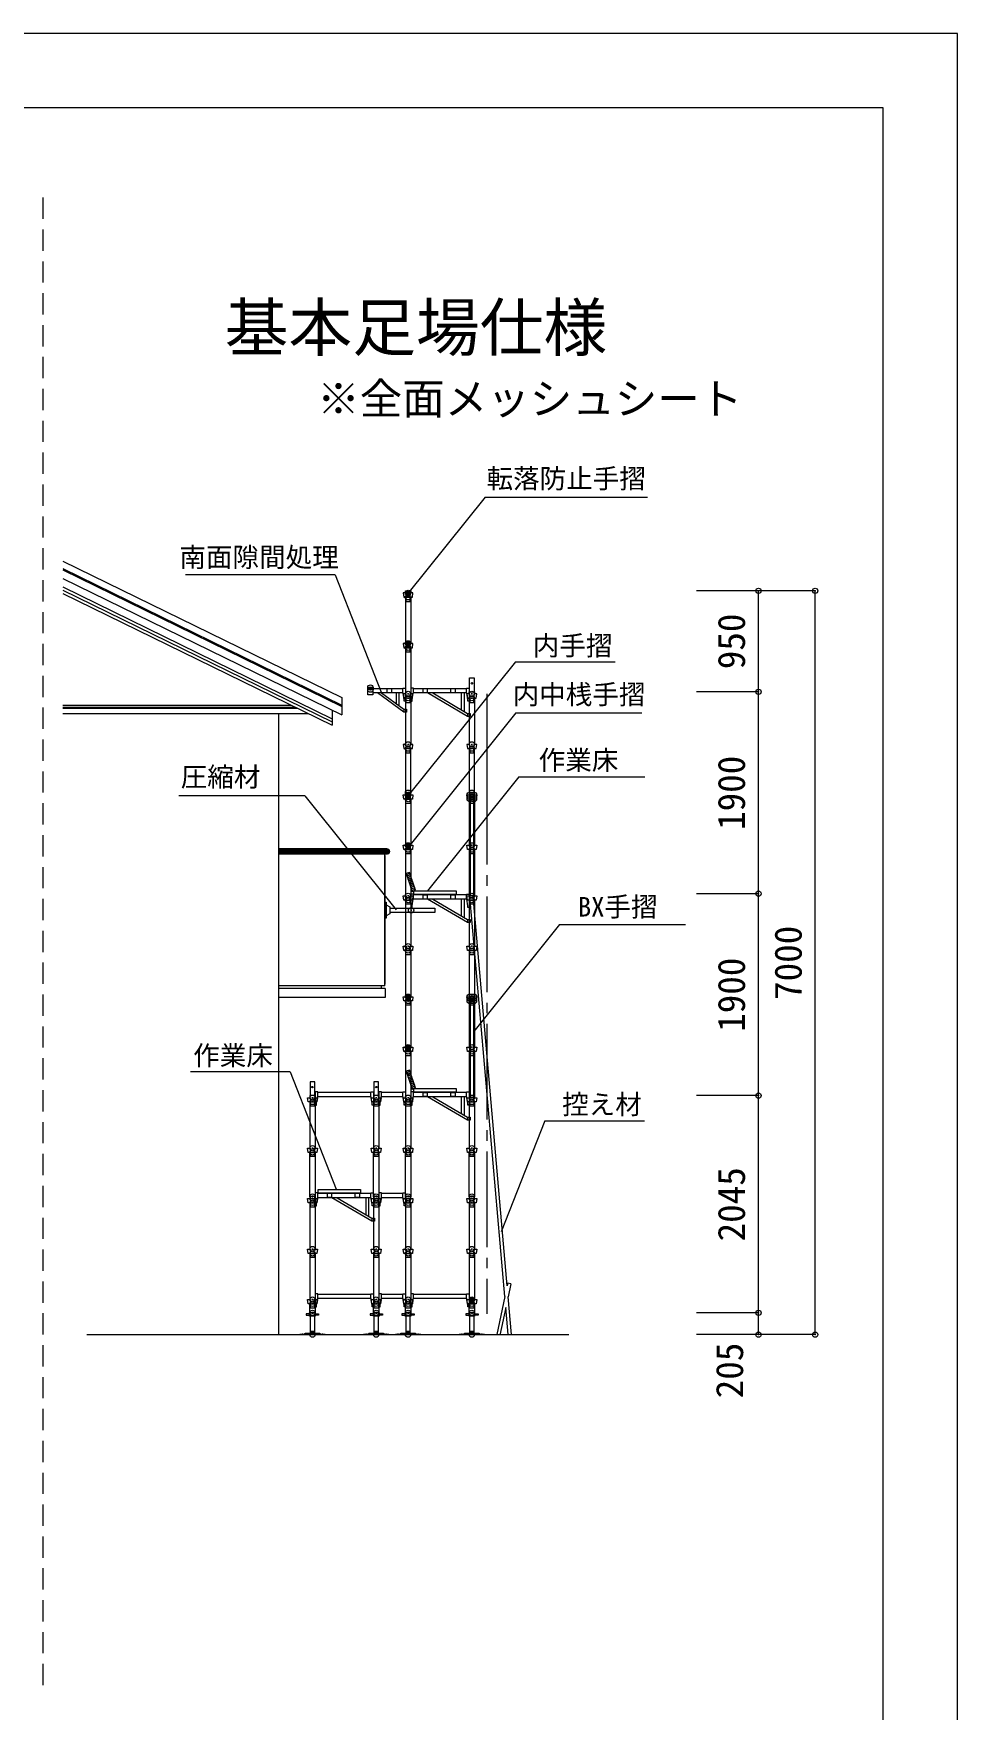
# Model space of a CAD drawing. Units: millimetres at full size, sheet at 1:100. Extents: x -21000 to 21000, y -14850 to 14850.
# Drawn here: x 12305 to 21000, y -932 to 14850 of the extents above; entities that cross this region are included whole.
import ezdxf
from ezdxf.enums import TextEntityAlignment as Align

# ---------------------------------------------------------------- set-up
doc = ezdxf.new("R2010")
doc.units = ezdxf.units.MM
doc.header["$LTSCALE"] = 100
doc.header["$PDMODE"] = 32
doc.header["$PDSIZE"] = 50
doc.linetypes.add('CHAIN2', pattern=[12, 9, -1, 1, -1])
doc.linetypes.add('DASHED2', pattern=[3, 2, -1])
for name, color, linetype, lineweight in [('0-0', 8, 'Continuous', 18), ('8-A', 8, 'Continuous', 18), ('F-0', 7, 'Continuous', 18)]:
    doc.layers.add(name, color=color, linetype=linetype, lineweight=lineweight)
doc.styles.add('ＭＳ ゴシック', font='')
doc.styles.get('ＭＳ ゴシック').set_extended_font_data('MS Gothic')

# ---------------------------------------------------------------- blocks, each defined once
blk = doc.blocks.new('SQS')
at = {"layer": '0-0', "color": 7}
for p, q in [((-27893, 1826), (-26893, 1826)), ((-27393, 2326), (-27393, 1326)), ((32107, 1826), (33107, 1826)), ((32607, 2326), (32607, 1326))]:
    blk.add_line(p, q, dxfattribs=at)
at = {"layer": '0-0'}
for p, q in [((27577, 6961), (-22363, 6961)), ((-22363, 2691), (27577, 2691)), ((-20145, 2691), (-20145, -14647)), ((-17795, -13270), (-17795, 2691)), ((-23357, -16529), (-23357, -19424))]:
    blk.add_line(p, q, dxfattribs=at)
blk.add_lwpolyline([(9443, 2691), (-23357, -16529), (-25725, -16529), (-25725, -19424), (-23357, -19424), (14405, 2691)], dxfattribs=at)
for points in [[(-22363, 7326), (-24163, 7326), (-24371, 7299), (-24563, 7219), (-24729, 7092), (-24856, 6926), (-24936, 6733), (-24963, 6526), (-24963, -4274), (-24936, -4481), (-24856, -4674), (-24729, -4839), (-24563, -4966), (-24371, -5046), (-24163, -5074), (-23713, -5074), (-23713, -3674), (-22663, 2576), (-22363, 2691)], [(-11645, 2809), (-7645, 2809), (-7645, 6844), (-11645, 6844)], [(14555, 2809), (18555, 2809), (18555, 6844), (14555, 6844)], [(27577, 7326), (29377, 7326), (29584, 7299), (29777, 7219), (29942, 7092), (30069, 6926), (30149, 6733), (30177, 6526), (30177, -4274), (30149, -4481), (30069, -4674), (29942, -4839), (29777, -4966), (29584, -5046), (29377, -5074), (28927, -5074), (28927, -3674), (27877, 2576), (27577, 2691)]]:
    blk.add_lwpolyline(points, close=True, dxfattribs=at)
at = {"layer": '0-0', "color": 1}
for p in [(-27393, 1826), (32607, 1826)]:
    blk.add_point(p, dxfattribs=at)
blk = doc.blocks.new('15')
at = {"layer": '0-0', "color": 7}
for p, q in [((-500, 34990), (500, 34990)), ((0, 35490), (0, 34490)), ((-500, 30990), (500, 30990)), ((0, 31490), (0, 30490)), ((-500, -12510), (500, -12510)), ((0, -12010), (0, -13010)), ((-500, -16510), (500, -16510)), ((0, -16010), (0, -17010)), ((-500, -60010), (500, -60010)), ((0, -57010), (0, -58010)), ((0, -59510), (0, -60510))]:
    blk.add_line(p, q, dxfattribs=at)
at = {"layer": '0-0'}
for p, q in [((-2430, 30990), (-2430, -12510)), ((2430, 30990), (2430, -12510))]:
    blk.add_line(p, q, dxfattribs=at)
for points in [[(-1760, 30990), (-1760, 34990), (-4610, 34990), (-4161, 30990)], [(1760, 30990), (4161, 30990), (4610, 34990), (1760, 34990)], [(-2000, 26990), (2000, 26990), (2000, 30990), (-2000, 30990)], [(-1760, -16510), (-1760, -12510), (-4610, -12510), (-4161, -16510)], [(1760, -16510), (4161, -16510), (4610, -12510), (1760, -12510)], [(-2000, -20510), (2000, -20510), (2000, -16510), (-2000, -16510)]]:
    blk.add_lwpolyline(points, close=True, dxfattribs=at)
for points in [[(-2430, 34990), (-2430, 36990), (2430, 36990), (2430, 34990)], [(-2430, -16510), (-2430, -58010), (2430, -58010), (2430, -16510)]]:
    blk.add_lwpolyline(points, dxfattribs=at)
at = {"layer": '0-0', "color": 1}
for p in [(0, 34990), (0, 30990), (0, -12510), (0, -16510), (0, -58010), (0, -60010)]:
    blk.add_point(p, dxfattribs=at)
blk = doc.blocks.new('23')
at = {"layer": '0-0', "color": 7}
for p, q in [((-13250, 985), (-12250, 985)), ((-12750, 1485), (-12750, 485)), ((22250, 4985), (23250, 4985)), ((22750, 6985), (22750, 6485)), ((22750, 5485), (22750, 4485))]:
    blk.add_line(p, q, dxfattribs=at)
at = {"layer": '0-0'}
for p, q in [((20320, 6120), (-7720, 6120)), ((-7720, 1850), (20320, 1850)), ((-4044, 1850), (-4044, -9944)), ((-1694, -8237), (-1694, 1850)), ((20320, 6120), (25180, 6120)), ((-8761, -13371), (-8761, -16265))]:
    blk.add_line(p, q, dxfattribs=at)
blk.add_lwpolyline([(12188, 1850), (-8761, -13371), (-11129, -13371), (-11129, -16265), (-8761, -16265), (16172, 1850)], dxfattribs=at)
for points in [[(-7720, 6485), (-9520, 6485), (-9727, 6457), (-9920, 6377), (-10085, 6250), (-10213, 6085), (-10293, 5892), (-10320, 5685), (-10320, -5115), (-10293, -5323), (-10213, -5515), (-10085, -5681), (-9920, -5808), (-9727, -5888), (-9520, -5915), (-9070, -5915), (-9070, -4515), (-8020, 1735), (-7720, 1850)], [(3000, 1967), (7000, 1967), (7000, 6002), (3000, 6002)], [(20320, 120), (25180, 120), (25180, 6985), (20320, 6985)]]:
    blk.add_lwpolyline(points, close=True, dxfattribs=at)
at = {"layer": '0-0', "color": 1}
for p in [(-12750, 985), (22750, 6985), (22750, 4985)]:
    blk.add_point(p, dxfattribs=at)
blk = doc.blocks.new('3')
at = {"layer": '0-0', "color": 5}
for p, q in [((-2000, 24778), (2000, 24778)), ((2000, 21378), (-2000, 21378)), ((-1700, 21078), (-1700, 25078)), ((-1700, 21078), (-1700, -69922)), ((1700, 25078), (1700, 21078)), ((1700, 21078), (1700, -69922)), ((-1700, -69922), (-600, -69922)), ((600, -69922), (1700, -69922))]:
    blk.add_line(p, q, dxfattribs=at)
at = {"layer": '0-0', "color": 7}
for p, q in [((-500, 25078), (500, 25078)), ((-500, 21078), (500, 21078)), ((0, 25578), (0, 24578)), ((0, 21578), (0, 20578)), ((-500, -22422), (500, -22422)), ((-500, -26422), (500, -26422)), ((0, -21922), (0, -22922)), ((0, -25922), (0, -26922)), ((-500, -69922), (500, -69922)), ((0, -68922), (0, -69922)), ((0, -69422), (0, -70422))]:
    blk.add_line(p, q, dxfattribs=at)
at = {"layer": '0-0'}
blk.add_lwpolyline([(-2000, 21078), (2000, 21078), (2000, 25078), (-2000, 25078)], close=True, dxfattribs=at)
at = {"layer": '0-0', "color": 5}
blk.add_lwpolyline([(-2000, 25078), (2000, 25078), (2000, 21078), (-2000, 21078)], close=True, dxfattribs=at)
blk.add_lwpolyline([(-2000, 25078), (2000, 25078), (2000, 21078), (-2000, 21078)], close=True, dxfattribs=at)
for p in [(-2000, 25078), (-2000, 21078), (2000, 25078), (2000, 21078)]:
    blk.add_point(p, dxfattribs=at)
at = {"layer": '0-0', "color": 1}
for p in [(0, 25078), (0, 21078), (0, -22422), (0, -26422), (0, -69922)]:
    blk.add_point(p, dxfattribs=at)
blk = doc.blocks.new('13')
at = {"layer": '0-0'}
for p, q in [((-2430, 48174), (-2430, 4674)), ((2430, 48174), (2430, 4674)), ((-2430, 674), (-2430, -42826)), ((2430, 674), (2430, -42826))]:
    blk.add_line(p, q, dxfattribs=at)
at = {"layer": '0-0', "color": 7}
for p, q in [((-500, 52174), (500, 52174)), ((-500, 48174), (500, 48174)), ((0, 52674), (0, 51674)), ((0, 48674), (0, 47674)), ((-500, 4674), (500, 4674)), ((-500, 674), (500, 674)), ((0, 5174), (0, 4174)), ((0, 1174), (0, 174)), ((-500, -42826), (500, -42826)), ((-500, -46826), (500, -46826)), ((0, -42326), (0, -43326)), ((0, -46326), (0, -47326)), ((0, -54326), (0, -55326))]:
    blk.add_line(p, q, dxfattribs=at)
at = {"layer": '0-0'}
for points in [[(-1760, 48174), (-1760, 52174), (-4610, 52174), (-4161, 48174)], [(-2000, 44174), (2000, 44174), (2000, 48174), (-2000, 48174)], [(1760, 48174), (4161, 48174), (4610, 52174), (1760, 52174)], [(-1760, 674), (-1760, 4674), (-4610, 4674), (-4161, 674)], [(-2000, -3326), (2000, -3326), (2000, 674), (-2000, 674)], [(1760, 674), (4161, 674), (4610, 4674), (1760, 4674)], [(-1760, -46826), (-1760, -42826), (-4610, -42826), (-4161, -46826)], [(-2000, -50826), (2000, -50826), (2000, -46826), (-2000, -46826)], [(1760, -46826), (4161, -46826), (4610, -42826), (1760, -42826)]]:
    blk.add_lwpolyline(points, close=True, dxfattribs=at)
for points in [[(-2430, 52174), (-2430, 54174), (2430, 54174), (2430, 52174)], [(-2430, -46826), (-2430, -55326), (2430, -55326), (2430, -46826)]]:
    blk.add_lwpolyline(points, dxfattribs=at)
at = {"layer": '0-0', "color": 1}
for p in [(0, 52174), (0, 48174), (0, 4674), (0, 674), (0, -42826), (0, -46826), (0, -55326)]:
    blk.add_point(p, dxfattribs=at)
blk = doc.blocks.new('2')
at = {"layer": '0-0', "color": 7}
for p, q in [((-500, 175713), (500, 175713)), ((0, 176213), (0, 175213)), ((-500, 171713), (500, 171713)), ((0, 172213), (0, 171213)), ((-500, 128213), (500, 128213)), ((0, 128713), (0, 127713)), ((-500, 124213), (500, 124213)), ((0, 124713), (0, 123713)), ((-500, 80713), (500, 80713)), ((0, 81213), (0, 80213)), ((-500, 76713), (500, 76713)), ((0, 77213), (0, 76213)), ((-500, 33213), (500, 33213)), ((0, 33713), (0, 32713)), ((-500, 29213), (500, 29213)), ((0, 29713), (0, 28713)), ((-500, -14287), (500, -14287)), ((0, -13787), (0, -14787)), ((-500, -18287), (500, -18287)), ((0, -17787), (0, -18787)), ((-500, -61787), (500, -61787)), ((0, -61287), (0, -62287)), ((-500, -65787), (500, -65787)), ((0, -65287), (0, -66287)), ((-500, -109287), (500, -109287)), ((0, -108787), (0, -109787)), ((-500, -113287), (500, -113287)), ((0, -112787), (0, -113787)), ((-500, -156787), (500, -156787)), ((0, -156287), (0, -157287)), ((-500, -160787), (500, -160787)), ((0, -160287), (0, -161287)), ((-500, -204287), (500, -204287)), ((0, -201287), (0, -202287)), ((0, -203787), (0, -204787))]:
    blk.add_line(p, q, dxfattribs=at)
at = {"layer": '0-0'}
for p, q in [((-2430, 171713), (-2430, 128213)), ((2430, 171713), (2430, 128213)), ((-2430, 124213), (-2430, 80713)), ((2430, 124213), (2430, 80713)), ((-2430, 76713), (-2430, 33213)), ((2430, 76713), (2430, 33213)), ((-2430, 29213), (-2430, -14287)), ((2430, 29213), (2430, -14287)), ((-2430, -18287), (-2430, -61787)), ((2430, -18287), (2430, -61787)), ((-2430, -65787), (-2430, -109287)), ((2430, -65787), (2430, -109287)), ((-2430, -113287), (-2430, -156787)), ((2430, -113287), (2430, -156787))]:
    blk.add_line(p, q, dxfattribs=at)
for points in [[(-1760, 171713), (-1760, 175713), (-4610, 175713), (-4161, 171713)], [(1760, 171713), (4161, 171713), (4610, 175713), (1760, 175713)], [(-2000, 167713), (2000, 167713), (2000, 171713), (-2000, 171713)], [(-1760, 124213), (-1760, 128213), (-4610, 128213), (-4161, 124213)], [(1760, 124213), (4161, 124213), (4610, 128213), (1760, 128213)], [(-2000, 120213), (2000, 120213), (2000, 124213), (-2000, 124213)], [(-1760, 76713), (-1760, 80713), (-4610, 80713), (-4161, 76713)], [(1760, 76713), (4161, 76713), (4610, 80713), (1760, 80713)], [(-2000, 72713), (2000, 72713), (2000, 76713), (-2000, 76713)], [(-1760, 29213), (-1760, 33213), (-4610, 33213), (-4161, 29213)], [(1760, 29213), (4161, 29213), (4610, 33213), (1760, 33213)], [(-2000, 25213), (2000, 25213), (2000, 29213), (-2000, 29213)], [(-1760, -18287), (-1760, -14287), (-4610, -14287), (-4161, -18287)], [(1760, -18287), (4161, -18287), (4610, -14287), (1760, -14287)], [(-2000, -22287), (2000, -22287), (2000, -18287), (-2000, -18287)], [(-1760, -65787), (-1760, -61787), (-4610, -61787), (-4161, -65787)], [(1760, -65787), (4161, -65787), (4610, -61787), (1760, -61787)], [(-2000, -69787), (2000, -69787), (2000, -65787), (-2000, -65787)], [(-1760, -113287), (-1760, -109287), (-4610, -109287), (-4161, -113287)], [(1760, -113287), (4161, -113287), (4610, -109287), (1760, -109287)], [(-2000, -117287), (2000, -117287), (2000, -113287), (-2000, -113287)], [(-1760, -160787), (-1760, -156787), (-4610, -156787), (-4161, -160787)], [(1760, -160787), (4161, -160787), (4610, -156787), (1760, -156787)], [(-2000, -164787), (2000, -164787), (2000, -160787), (-2000, -160787)]]:
    blk.add_lwpolyline(points, close=True, dxfattribs=at)
for points in [[(-2430, 175713), (-2430, 177713), (2430, 177713), (2430, 175713)], [(-2430, -160787), (-2430, -202287), (2430, -202287), (2430, -160787)]]:
    blk.add_lwpolyline(points, dxfattribs=at)
at = {"layer": '0-0', "color": 1}
for p in [(0, 175713), (0, 171713), (0, 128213), (0, 124213), (0, 80713), (0, 76713), (0, 33213), (0, 29213), (0, -14287), (0, -18287), (0, -61787), (0, -65787), (0, -109287), (0, -113287), (0, -156787), (0, -160787), (0, -202287), (0, -204287)]:
    blk.add_point(p, dxfattribs=at)
blk = doc.blocks.new('DDA')
at = {"layer": '8-A'}
for p, q in [((-4.5, 175.9), (316.4, 3843.7)), ((16.8, 75.3), (346.3, 3841.1)), ((-39.4, 195.7), (-10, 201.9)), ((-39.4, 195.7), (-13.4, 73.5)), ((-10, 201.9), (-4.5, 175.9)), ((-44.5, -281.3), (-13.4, 73.5)), ((16.8, 75.3), (93, -283.9)), ((-14.6, -283.9), (7.9, -27)), ((7.9, -27), (63.6, -290.1))]:
    blk.add_line(p, q, dxfattribs=at)
blk = doc.blocks.new('11')
at = {"layer": '0-0', "color": 7}
for p, q in [((-500, 81365), (500, 81365)), ((0, 81865), (0, 80865)), ((-500, 77365), (500, 77365)), ((0, 77865), (0, 76865)), ((-500, 33865), (500, 33865)), ((0, 34365), (0, 33365)), ((-500, 29865), (500, 29865)), ((0, 30365), (0, 29365)), ((-500, -13635), (500, -13635)), ((0, -13135), (0, -14135)), ((-500, -17635), (500, -17635)), ((0, -17135), (0, -18135)), ((-500, -61135), (500, -61135)), ((0, -60635), (0, -61635)), ((-500, -65135), (500, -65135)), ((0, -64635), (0, -65635)), ((-500, -108635), (500, -108635)), ((0, -105635), (0, -106635)), ((0, -108135), (0, -109135))]:
    blk.add_line(p, q, dxfattribs=at)
at = {"layer": '0-0'}
for p, q in [((-2430, 77365), (-2430, 33865)), ((2430, 77365), (2430, 33865)), ((-2430, 29865), (-2430, -13635)), ((2430, 29865), (2430, -13635)), ((-2430, -17635), (-2430, -61135)), ((2430, -17635), (2430, -61135))]:
    blk.add_line(p, q, dxfattribs=at)
for points in [[(-1760, 77365), (-1760, 81365), (-4610, 81365), (-4161, 77365)], [(1760, 77365), (4161, 77365), (4610, 81365), (1760, 81365)], [(-2000, 73365), (2000, 73365), (2000, 77365), (-2000, 77365)], [(-1760, 29865), (-1760, 33865), (-4610, 33865), (-4161, 29865)], [(1760, 29865), (4161, 29865), (4610, 33865), (1760, 33865)], [(-2000, 25865), (2000, 25865), (2000, 29865), (-2000, 29865)], [(-1760, -17635), (-1760, -13635), (-4610, -13635), (-4161, -17635)], [(1760, -17635), (4161, -17635), (4610, -13635), (1760, -13635)], [(-2000, -21635), (2000, -21635), (2000, -17635), (-2000, -17635)], [(-1760, -65135), (-1760, -61135), (-4610, -61135), (-4161, -65135)], [(1760, -65135), (4161, -65135), (4610, -61135), (1760, -61135)], [(-2000, -69135), (2000, -69135), (2000, -65135), (-2000, -65135)]]:
    blk.add_lwpolyline(points, close=True, dxfattribs=at)
for points in [[(-2430, 81365), (-2430, 83365), (2430, 83365), (2430, 81365)], [(-2430, -65135), (-2430, -106635), (2430, -106635), (2430, -65135)]]:
    blk.add_lwpolyline(points, dxfattribs=at)
at = {"layer": '0-0', "color": 1}
for p in [(0, 81365), (0, 77365), (0, 33865), (0, 29865), (0, -13635), (0, -17635), (0, -61135), (0, -65135), (0, -106635), (0, -108635)]:
    blk.add_point(p, dxfattribs=at)

msp = doc.modelspace()

# ---------------------------------------------------------------- linework, layer by layer
at = {"layer": 'F-0', "color": 5}
for p, q in [((21000, 14850), (-21000, 14850)), ((21000, -14850), (21000, 14850)), ((12580.3, 9885.2), (15207, 8600.3)), ((12580.3, 9814), (15207, 8529)), ((12580.3, 9803), (15207, 8518.1)), ((12580.3, 9721.9), (15207, 8436.9)), ((12580.3, 9642.9), (15117, 8402)), ((12580.3, 9612.2), (15117, 8371.3)), ((12580.3, 9581.5), (15117, 8340.6)), ((15207, 8600.3), (15207, 8436.9)), ((15117, 8477.4), (15117, 8340.6))]:
    msp.add_line(p, q, dxfattribs=at)
at = {"layer": 'F-0', "linetype": 'DASHED2'}
msp.add_line((12392.7, 13305.9), (12392.7, -735.9), dxfattribs=at)
at = {"layer": 'F-0'}
for p, q in [((16555.4, 10486), (15828.4, 9579)), ((16555.4, 10486), (18084.5, 10486)), ((15143.4, 9754.2), (13735.8, 9754.2)), ((15143.4, 9754.2), (15575.8, 8651.1)), ((15835, 9585), (15825, 9585)), ((15830, 9590), (15830, 9580)), ((15830, 9550), (15830, 9545)), ((19661.1, 9605), (18544.3, 9605)), ((19127.4, 8655), (19127.4, 9605)), ((19661.1, 2605), (19661.1, 9605)), ((15830, 9075), (15830, 9070)), ((16839.8, 8935.9), (15831.3, 7677.5)), ((16839.8, 8935.9), (17778.4, 8935.9)), ((15835, 8635), (15825, 8635)), ((15830, 8640), (15830, 8630)), ((16435, 8635), (16425, 8635)), ((16430, 8640), (16430, 8630)), ((19127.4, 8655), (18544.3, 8655)), ((19127.4, 6755), (19127.4, 8655)), ((14610, 8450), (14610, 2605)), ((16844.5, 8456.1), (15836, 7197.8)), ((16844.5, 8456.1), (18029.2, 8456.1)), ((16873.2, 7853.9), (16013.6, 6781.4)), ((16873.2, 7853.9), (18057.9, 7853.9)), ((14858.7, 7675.1), (13674, 7675.1)), ((14858.7, 7675.1), (15718.4, 6602.5)), ((15830, 7650), (15830, 7645)), ((15610, 5888), (15610, 7127)), ((15611, 7114), (15610, 7114)), ((15611, 7114), (15611, 5902)), ((15830, 7175), (15830, 7170)), ((15843.6, 6954.8), (15811, 6944)), ((15850.9, 6932.9), (15826.6, 6949.2)), ((15899.6, 6786.8), (15843.6, 6954.8)), ((15811, 6944), (15866.9, 6775.9)), ((15859.1, 6908.3), (15812.4, 6939.6)), ((15867.3, 6883.6), (15820.6, 6915)), ((15875.5, 6859), (15828.8, 6890.4)), ((15883.7, 6834.4), (15837, 6865.7)), ((15891.9, 6809.7), (15845.2, 6841.1)), ((15898.2, 6786.4), (15853.4, 6816.5)), ((15879.2, 6780), (15861.6, 6791.8)), ((15866.9, 6775.9), (15899.6, 6786.8)), ((15835, 6695), (15825, 6695)), ((15830, 6700), (15830, 6690)), ((16435, 6695), (16425, 6695)), ((16430, 6700), (16430, 6690)), ((19127.4, 6755), (18544.3, 6755)), ((19127.4, 4855), (19127.4, 6755)), ((15853.4, 6599.2), (15863.4, 6599.2)), ((15858.4, 6604.2), (15858.4, 6594.2)), ((17254.6, 6463.8), (16447.7, 5457)), ((17254.6, 6463.8), (18439.3, 6463.8)), ((15610, 5888), (14610, 5888)), ((15611, 5902), (15610, 5902)), ((15830, 5750), (15830, 5745)), ((15830, 5275), (15830, 5270)), ((14721.2, 5078.2), (13782.6, 5078.2)), ((14721.2, 5078.2), (15153.6, 3975)), ((15843.6, 5094.8), (15811, 5084)), ((15811, 5084), (15866.9, 4915.9)), ((15859.1, 5048.3), (15812.4, 5079.6)), ((15867.3, 5023.6), (15820.6, 5055)), ((15850.9, 5072.9), (15826.6, 5089.2)), ((15899.6, 4926.8), (15843.6, 5094.8)), ((15875.5, 4999), (15828.8, 5030.4)), ((15883.7, 4974.4), (15837, 5005.7)), ((15891.9, 4949.7), (15845.2, 4981.1)), ((15898.2, 4926.4), (15853.4, 4956.5)), ((15879.2, 4920), (15861.6, 4931.8)), ((15866.9, 4915.9), (15899.6, 4926.8)), ((14935, 4835), (14925, 4835)), ((14930, 4840), (14930, 4830)), ((15535, 4835), (15525, 4835)), ((15530, 4840), (15530, 4830)), ((15835, 4835), (15825, 4835)), ((15830, 4840), (15830, 4830)), ((16435, 4835), (16425, 4835)), ((16430, 4840), (16430, 4830)), ((19127.4, 4855), (18544.3, 4855)), ((19127.4, 2810), (19127.4, 4855)), ((17116.1, 4618.7), (16706.2, 3572.8)), ((17116.1, 4618.7), (18054.7, 4618.7)), ((14935, 3885), (14925, 3885)), ((14930, 3890), (14930, 3880)), ((15535, 3885), (15525, 3885)), ((15530, 3890), (15530, 3880)), ((15835, 3885), (15825, 3885)), ((15830, 3890), (15830, 3880)), ((14935, 2935), (14925, 2935)), ((14930, 2940), (14930, 2930)), ((15535, 2935), (15525, 2935)), ((15530, 2940), (15530, 2930)), ((15835, 2935), (15825, 2935)), ((15830, 2940), (15830, 2930)), ((16435, 2935), (16425, 2935)), ((16430, 2940), (16430, 2930)), ((16430, 2900), (16430, 2895)), ((14930, 2810), (14930, 2800)), ((15530, 2810), (15530, 2800)), ((15830, 2810), (15830, 2800)), ((16430, 2810), (16430, 2800)), ((19127.4, 2810), (18544.3, 2810)), ((19127.4, 2605), (19127.4, 2810)), ((12805.4, 2605), (17341.2, 2605)), ((19127.4, 2605), (18544.3, 2605)), ((19661.1, 2605), (19127.4, 2605))]:
    msp.add_line(p, q, dxfattribs=at)
at = {"layer": 'F-0', "color": 4}
for p, q in [((15808.6, 9578.6), (15851.3, 9578.6)), ((15808.8, 9581.6), (15851.1, 9581.6)), ((15808.9, 9575.6), (15851.1, 9575.6)), ((15809.5, 9584.6), (15850.5, 9584.6)), ((15809.5, 9572.6), (15850.5, 9572.6)), ((15809.9, 9585.9), (15809.9, 9571.5)), ((15810.6, 9587.6), (15849.4, 9587.6)), ((15810.7, 9569.6), (15849.3, 9569.6)), ((15812, 9566.6), (15848, 9566.6)), ((15812, 9563.6), (15848, 9563.6)), ((15812, 9560.6), (15848, 9560.6)), ((15812, 9557.6), (15848, 9557.6)), ((15812, 9554.6), (15848, 9554.6)), ((15812, 9551.6), (15848, 9551.6)), ((15812, 9548.6), (15848, 9548.6)), ((15812, 9545.6), (15848, 9545.6)), ((15812.3, 9590.6), (15847.7, 9590.6)), ((15812.9, 9545), (15812.9, 9591.5)), ((15814.7, 9593.6), (15845.3, 9593.6)), ((15815.9, 9594.7), (15815.9, 9545)), ((15818.3, 9596.6), (15841.6, 9596.6)), ((15818.9, 9545), (15818.9, 9596.9)), ((15821.9, 9598.4), (15821.9, 9545)), ((15824.9, 9545), (15824.9, 9599.4)), ((15825.6, 9599.6), (15834.4, 9599.6)), ((15827.9, 9599.9), (15827.9, 9545)), ((15830.9, 9545), (15830.9, 9600)), ((15833.9, 9599.7), (15833.9, 9545)), ((15836.9, 9545), (15836.9, 9598.9)), ((15839.9, 9597.6), (15839.9, 9545)), ((15842.9, 9545), (15842.9, 9595.7)), ((15845.9, 9592.9), (15845.9, 9545)), ((15848.9, 9588.6), (15848.9, 9568.7)), ((15808.6, 9103.6), (15851.3, 9103.6)), ((15808.8, 9106.6), (15851.1, 9106.6)), ((15808.9, 9100.6), (15851.1, 9100.6)), ((15809.5, 9109.6), (15850.5, 9109.6)), ((15809.5, 9097.6), (15850.5, 9097.6)), ((15809.9, 9110.9), (15809.9, 9096.5)), ((15810.6, 9112.6), (15849.4, 9112.6)), ((15810.7, 9094.6), (15849.3, 9094.6)), ((15812, 9091.6), (15848, 9091.6)), ((15812, 9088.6), (15848, 9088.6)), ((15812, 9085.6), (15848, 9085.6)), ((15812, 9082.6), (15848, 9082.6)), ((15812, 9079.6), (15848, 9079.6)), ((15812, 9076.6), (15848, 9076.6)), ((15812, 9073.6), (15848, 9073.6)), ((15812, 9070.6), (15848, 9070.6)), ((15812.3, 9115.6), (15847.7, 9115.6)), ((15812.9, 9070), (15812.9, 9116.5)), ((15814.7, 9118.6), (15845.3, 9118.6)), ((15815.9, 9119.7), (15815.9, 9070)), ((15818.3, 9121.6), (15841.6, 9121.6)), ((15818.9, 9070), (15818.9, 9121.9)), ((15821.9, 9123.4), (15821.9, 9070)), ((15824.9, 9070), (15824.9, 9124.4)), ((15825.6, 9124.6), (15834.4, 9124.6)), ((15827.9, 9124.9), (15827.9, 9070)), ((15830.9, 9070), (15830.9, 9125)), ((15833.9, 9124.7), (15833.9, 9070)), ((15836.9, 9070), (15836.9, 9123.9)), ((15839.9, 9122.6), (15839.9, 9070)), ((15842.9, 9070), (15842.9, 9120.7)), ((15845.9, 9117.9), (15845.9, 9070)), ((15848.9, 9113.6), (15848.9, 9093.7)), ((12580.3, 8530), (14729.7, 8530)), ((12580.3, 8511), (14768.6, 8511)), ((14793.1, 8499), (12580.3, 8499)), ((12580.3, 8450), (14893.3, 8450)), ((15851.3, 7678.6), (15808.6, 7678.6)), ((15851.1, 7681.6), (15808.8, 7681.6)), ((15851.1, 7675.6), (15808.9, 7675.6)), ((15850.5, 7684.6), (15809.5, 7684.6)), ((15850.5, 7672.6), (15809.5, 7672.6)), ((15849.4, 7687.6), (15810.6, 7687.6)), ((15849.3, 7669.6), (15810.7, 7669.6)), ((15811.1, 7688.6), (15811.1, 7668.7)), ((15848, 7666.6), (15812, 7666.6)), ((15848, 7663.6), (15812, 7663.6)), ((15848, 7660.6), (15812, 7660.6)), ((15848, 7657.6), (15812, 7657.6)), ((15848, 7654.6), (15812, 7654.6)), ((15848, 7651.6), (15812, 7651.6)), ((15848, 7648.6), (15812, 7648.6)), ((15848, 7645.6), (15812, 7645.6)), ((15847.7, 7690.6), (15812.3, 7690.6)), ((15814.1, 7692.9), (15814.1, 7645)), ((15845.3, 7693.6), (15814.7, 7693.6)), ((15817.1, 7645), (15817.1, 7695.7)), ((15841.6, 7696.6), (15818.3, 7696.6)), ((15820.1, 7697.6), (15820.1, 7645)), ((15823.1, 7645), (15823.1, 7698.9)), ((15834.4, 7699.6), (15825.6, 7699.6)), ((15826.1, 7699.7), (15826.1, 7645)), ((15829.1, 7645), (15829.1, 7700)), ((15832.1, 7699.9), (15832.1, 7645)), ((15835.1, 7645), (15835.1, 7699.4)), ((15838.1, 7698.4), (15838.1, 7645)), ((15841.1, 7645), (15841.1, 7696.9)), ((15844.1, 7694.7), (15844.1, 7645)), ((15847.1, 7645), (15847.1, 7691.5)), ((15850.1, 7685.9), (15850.1, 7671.5)), ((15630, 7177), (14610, 7177)), ((15639.7, 7175.1), (14610, 7175.1)), ((15647.7, 7169.7), (14610, 7169.7)), ((15653, 7161.8), (14610, 7161.8)), ((15655, 7152), (14610, 7152)), ((15653, 7142.3), (14610, 7142.3)), ((15647.7, 7134.3), (14610, 7134.3)), ((15639.7, 7129), (14610, 7129)), ((15630, 7127), (14610, 7127)), ((15630, 7177), (15639.7, 7175.1)), ((15639.7, 7129), (15630, 7127)), ((15639.7, 7175.1), (15647.7, 7169.7)), ((15639.7, 7175.1), (15647.7, 7169.7)), ((15647.7, 7134.3), (15639.7, 7129)), ((15653, 7161.8), (15647.7, 7169.7)), ((15647.7, 7169.7), (15653, 7161.8)), ((15653, 7142.3), (15647.7, 7134.3)), ((15653, 7161.8), (15655, 7152)), ((15655, 7152), (15653, 7142.3)), ((15851.3, 7203.6), (15808.6, 7203.6)), ((15851.1, 7206.6), (15808.8, 7206.6)), ((15851.1, 7200.6), (15808.9, 7200.6)), ((15850.5, 7209.6), (15809.5, 7209.6)), ((15850.5, 7197.6), (15809.5, 7197.6)), ((15849.4, 7212.6), (15810.6, 7212.6)), ((15849.3, 7194.6), (15810.7, 7194.6)), ((15811.1, 7213.6), (15811.1, 7193.7)), ((15848, 7191.6), (15812, 7191.6)), ((15848, 7188.6), (15812, 7188.6)), ((15848, 7185.6), (15812, 7185.6)), ((15848, 7182.6), (15812, 7182.6)), ((15848, 7179.6), (15812, 7179.6)), ((15848, 7176.6), (15812, 7176.6)), ((15848, 7173.6), (15812, 7173.6)), ((15848, 7170.6), (15812, 7170.6)), ((15847.7, 7215.6), (15812.3, 7215.6)), ((15814.1, 7217.9), (15814.1, 7170)), ((15845.3, 7218.6), (15814.7, 7218.6)), ((15817.1, 7170), (15817.1, 7220.7)), ((15841.6, 7221.6), (15818.3, 7221.6)), ((15820.1, 7222.6), (15820.1, 7170)), ((15823.1, 7170), (15823.1, 7223.9)), ((15834.4, 7224.6), (15825.6, 7224.6)), ((15826.1, 7224.7), (15826.1, 7170)), ((15829.1, 7170), (15829.1, 7225)), ((15832.1, 7224.9), (15832.1, 7170)), ((15835.1, 7170), (15835.1, 7224.4)), ((15838.1, 7223.4), (15838.1, 7170)), ((15841.1, 7170), (15841.1, 7221.9)), ((15844.1, 7219.7), (15844.1, 7170)), ((15847.1, 7170), (15847.1, 7216.5)), ((15850.1, 7210.9), (15850.1, 7196.5)), ((15615, 5862), (14610, 5862)), ((15576, 5888), (15576, 5862)), ((15615, 5862), (15615, 5777)), ((15615, 5777), (14610, 5777)), ((15851.3, 5778.6), (15808.6, 5778.6)), ((15851.1, 5781.6), (15808.8, 5781.6)), ((15851.1, 5775.6), (15808.9, 5775.6)), ((15850.5, 5784.6), (15809.5, 5784.6)), ((15850.5, 5772.6), (15809.5, 5772.6)), ((15849.4, 5787.6), (15810.6, 5787.6)), ((15849.3, 5769.6), (15810.7, 5769.6)), ((15811.1, 5788.6), (15811.1, 5768.7)), ((15848, 5766.6), (15812, 5766.6)), ((15848, 5763.6), (15812, 5763.6)), ((15848, 5760.6), (15812, 5760.6)), ((15848, 5757.6), (15812, 5757.6)), ((15848, 5754.6), (15812, 5754.6)), ((15848, 5751.6), (15812, 5751.6)), ((15848, 5748.6), (15812, 5748.6)), ((15848, 5745.6), (15812, 5745.6)), ((15847.7, 5790.6), (15812.3, 5790.6)), ((15814.1, 5792.9), (15814.1, 5745)), ((15845.3, 5793.6), (15814.7, 5793.6)), ((15817.1, 5745), (15817.1, 5795.7)), ((15841.6, 5796.6), (15818.3, 5796.6)), ((15820.1, 5797.6), (15820.1, 5745)), ((15823.1, 5745), (15823.1, 5798.9)), ((15834.4, 5799.6), (15825.6, 5799.6)), ((15826.1, 5799.7), (15826.1, 5745)), ((15829.1, 5745), (15829.1, 5800)), ((15832.1, 5799.9), (15832.1, 5745)), ((15835.1, 5745), (15835.1, 5799.4)), ((15838.1, 5798.4), (15838.1, 5745)), ((15841.1, 5745), (15841.1, 5796.9)), ((15844.1, 5794.7), (15844.1, 5745)), ((15847.1, 5745), (15847.1, 5791.5)), ((15850.1, 5785.9), (15850.1, 5771.5)), ((15851.3, 5303.6), (15808.6, 5303.6)), ((15851.1, 5306.6), (15808.8, 5306.6)), ((15851.1, 5300.6), (15808.9, 5300.6)), ((15850.5, 5309.6), (15809.5, 5309.6)), ((15850.5, 5297.6), (15809.5, 5297.6)), ((15849.4, 5312.6), (15810.6, 5312.6)), ((15849.3, 5294.6), (15810.7, 5294.6)), ((15811.1, 5313.6), (15811.1, 5293.7)), ((15848, 5291.6), (15812, 5291.6)), ((15848, 5288.6), (15812, 5288.6)), ((15848, 5285.6), (15812, 5285.6)), ((15848, 5282.6), (15812, 5282.6)), ((15848, 5279.6), (15812, 5279.6)), ((15848, 5276.6), (15812, 5276.6)), ((15848, 5273.6), (15812, 5273.6)), ((15848, 5270.6), (15812, 5270.6)), ((15847.7, 5315.6), (15812.3, 5315.6)), ((15814.1, 5317.9), (15814.1, 5270)), ((15845.3, 5318.6), (15814.7, 5318.6)), ((15817.1, 5270), (15817.1, 5320.7)), ((15841.6, 5321.6), (15818.3, 5321.6)), ((15820.1, 5322.6), (15820.1, 5270)), ((15823.1, 5270), (15823.1, 5323.9)), ((15834.4, 5324.6), (15825.6, 5324.6)), ((15826.1, 5324.7), (15826.1, 5270)), ((15829.1, 5270), (15829.1, 5325)), ((15832.1, 5324.9), (15832.1, 5270)), ((15835.1, 5270), (15835.1, 5324.4)), ((15838.1, 5323.4), (15838.1, 5270)), ((15841.1, 5270), (15841.1, 5321.9)), ((15844.1, 5319.7), (15844.1, 5270)), ((15847.1, 5270), (15847.1, 5316.5)), ((15850.1, 5310.9), (15850.1, 5296.5)), ((16451.3, 2928.6), (16408.6, 2928.6)), ((16451.1, 2931.6), (16408.8, 2931.6)), ((16451.1, 2925.6), (16408.9, 2925.6)), ((16450.5, 2934.6), (16409.5, 2934.6)), ((16450.5, 2922.6), (16409.5, 2922.6)), ((16449.4, 2937.6), (16410.6, 2937.6)), ((16449.3, 2919.6), (16410.7, 2919.6)), ((16411.1, 2938.6), (16411.1, 2918.7)), ((16448, 2916.6), (16412, 2916.6)), ((16448, 2913.6), (16412, 2913.6)), ((16448, 2910.6), (16412, 2910.6)), ((16448, 2907.6), (16412, 2907.6)), ((16448, 2904.6), (16412, 2904.6)), ((16448, 2901.6), (16412, 2901.6)), ((16448, 2898.6), (16412, 2898.6)), ((16448, 2895.6), (16412, 2895.6)), ((16447.7, 2940.6), (16412.3, 2940.6)), ((16414.1, 2942.9), (16414.1, 2895)), ((16445.3, 2943.6), (16414.7, 2943.6)), ((16417.1, 2895), (16417.1, 2945.7)), ((16441.6, 2946.6), (16418.3, 2946.6)), ((16420.1, 2947.6), (16420.1, 2895)), ((16423.1, 2895), (16423.1, 2948.9)), ((16434.4, 2949.6), (16425.6, 2949.6)), ((16426.1, 2949.7), (16426.1, 2895)), ((16429.1, 2895), (16429.1, 2950)), ((16432.1, 2949.9), (16432.1, 2895)), ((16435.1, 2895), (16435.1, 2949.4)), ((16438.1, 2948.4), (16438.1, 2895)), ((16441.1, 2895), (16441.1, 2946.9)), ((16444.1, 2944.7), (16444.1, 2895)), ((16447.1, 2895), (16447.1, 2941.5)), ((16450.1, 2935.9), (16450.1, 2921.5)), ((14930, 2605), (14930, 2615)), ((15530, 2605), (15530, 2615)), ((15830, 2605), (15830, 2615)), ((16430, 2605), (16430, 2615))]:
    msp.add_line(p, q, dxfattribs=at)
at = {"layer": 'F-0', "color": 8}
for p, q in [((15854.6, 8684.1), (15854.3, 8682)), ((15854.3, 8682), (15854.3, 8574)), ((15855.4, 8686), (15854.6, 8684.1)), ((15856.6, 8687.7), (15855.4, 8686)), ((15858.3, 8689), (15856.6, 8687.7)), ((15860.2, 8689.8), (15858.3, 8689)), ((15862.3, 8690), (15860.2, 8689.8)), ((15880.3, 8690), (15862.3, 8690)), ((15880.3, 8643.7), (15880.3, 8690)), ((15880.3, 8686.4), (16379.7, 8686.4)), ((16379.7, 8643.7), (16379.7, 8690)), ((16379.7, 8690), (16397.7, 8690)), ((16397.7, 8690), (16399.8, 8689.8)), ((16399.8, 8689.8), (16401.7, 8689)), ((16401.7, 8689), (16403.4, 8687.7)), ((16403.4, 8687.7), (16404.6, 8686)), ((16404.6, 8686), (16405.4, 8684.1)), ((16405.4, 8684.1), (16405.7, 8682)), ((16405.7, 8682), (16405.7, 8574)), ((16451.1, 8785), (16451.1, 8655)), ((15854.3, 8574), (15854.6, 8572)), ((15854.6, 8572), (15855.4, 8570)), ((15855.4, 8570), (15856.6, 8568.4)), ((15856.6, 8568.4), (15858.3, 8567.1)), ((15858.3, 8567.1), (15860.2, 8566.3)), ((15860.2, 8566.3), (15862.3, 8566)), ((15862.3, 8566), (15866.8, 8566)), ((15866.8, 8580), (15877.3, 8642.5)), ((15866.8, 8566), (15866.8, 8580)), ((15877.3, 8642.5), (15880.3, 8643.7)), ((16379.7, 8643.7), (15880.3, 8643.7)), ((16382.7, 8642.5), (16379.7, 8643.7)), ((16393.2, 8580), (16382.7, 8642.5)), ((16393.2, 8566), (16393.2, 8580)), ((16397.7, 8566), (16393.2, 8566)), ((16399.8, 8566.3), (16397.7, 8566)), ((16401.7, 8567.1), (16399.8, 8566.3)), ((16403.4, 8568.4), (16401.7, 8567.1)), ((16404.6, 8570), (16403.4, 8568.4)), ((16405.4, 8572), (16404.6, 8570)), ((16405.7, 8574), (16405.4, 8572)), ((15812, 7645), (15812, 7667.2)), ((15848, 7645), (15812, 7645)), ((15848, 7667.2), (15848, 7645)), ((15812, 7170), (15812, 7192.2)), ((15848, 7170), (15812, 7170)), ((15848, 7192.2), (15848, 7170)), ((15883.2, 6781.4), (16283.2, 6781.4)), ((15883.2, 6746.4), (15883.2, 6781.4)), ((16283.2, 6746.4), (15883.2, 6746.4)), ((16283.2, 6781.4), (16283.2, 6746.4)), ((15658.4, 6620), (16082.5, 6620)), ((16082.5, 6578.3), (15658.4, 6578.3)), ((16082.5, 6620), (16082.5, 6578.3)), ((15812, 5745), (15812, 5767.2)), ((15848, 5745), (15812, 5745)), ((15848, 5767.2), (15848, 5745)), ((15812, 5270), (15812, 5292.2)), ((15848, 5270), (15812, 5270)), ((15848, 5292.2), (15848, 5270)), ((14908.9, 4985), (14908.9, 4855)), ((14951.1, 4985), (14908.9, 4985)), ((14908.9, 4985), (14908.9, 4855)), ((14951.1, 4855), (14951.1, 4985)), ((14951.1, 4855), (14951.1, 4985)), ((15508.9, 4985), (15508.9, 4855)), ((15551.1, 4985), (15508.9, 4985)), ((15508.9, 4985), (15508.9, 4855)), ((15551.1, 4855), (15551.1, 4985)), ((15551.1, 4855), (15551.1, 4985)), ((15883.2, 4921.4), (16283.2, 4921.4)), ((15883.2, 4886.4), (15883.2, 4921.4)), ((16283.2, 4921.4), (16283.2, 4886.4)), ((14954.6, 4884.1), (14954.3, 4882)), ((14954.3, 4882), (14954.3, 4774)), ((14954.3, 4774), (14954.6, 4772)), ((14955.4, 4886), (14954.6, 4884.1)), ((14954.6, 4772), (14955.4, 4770)), ((14956.6, 4887.7), (14955.4, 4886)), ((14955.4, 4770), (14956.6, 4768.4)), ((14958.3, 4889), (14956.6, 4887.7)), ((14956.6, 4768.4), (14958.3, 4767.1)), ((14960.2, 4889.8), (14958.3, 4889)), ((14958.3, 4767.1), (14960.2, 4766.3)), ((14962.3, 4890), (14960.2, 4889.8)), ((14960.2, 4766.3), (14962.3, 4766)), ((14980.3, 4890), (14962.3, 4890)), ((14962.3, 4766), (14966.8, 4766)), ((14966.8, 4780), (14977.3, 4842.5)), ((14966.8, 4766), (14966.8, 4780)), ((14977.3, 4842.5), (14980.3, 4843.7)), ((14980.3, 4843.7), (14980.3, 4890)), ((14980.3, 4886.4), (15479.7, 4886.4)), ((15479.7, 4843.7), (14980.3, 4843.7)), ((15479.7, 4843.7), (15479.7, 4890)), ((15479.7, 4890), (15497.7, 4890)), ((15482.7, 4842.5), (15479.7, 4843.7)), ((15493.2, 4780), (15482.7, 4842.5)), ((15493.2, 4766), (15493.2, 4780)), ((15497.7, 4766), (15493.2, 4766)), ((15497.7, 4890), (15499.8, 4889.8)), ((15499.8, 4766.3), (15497.7, 4766)), ((15499.8, 4889.8), (15501.7, 4889)), ((15501.7, 4767.1), (15499.8, 4766.3)), ((15501.7, 4889), (15503.4, 4887.7)), ((15503.4, 4768.4), (15501.7, 4767.1)), ((15503.4, 4887.7), (15504.6, 4886)), ((15504.6, 4770), (15503.4, 4768.4)), ((15504.6, 4886), (15505.4, 4884.1)), ((15505.4, 4772), (15504.6, 4770)), ((15505.4, 4884.1), (15505.7, 4882)), ((15505.7, 4774), (15505.4, 4772)), ((15505.7, 4882), (15505.7, 4774)), ((15554.6, 4884.1), (15554.3, 4882)), ((15554.3, 4882), (15554.3, 4774)), ((15554.3, 4774), (15554.6, 4772)), ((15555.4, 4886), (15554.6, 4884.1)), ((15554.6, 4772), (15555.4, 4770)), ((15556.6, 4887.7), (15555.4, 4886)), ((15555.4, 4770), (15556.6, 4768.4)), ((15558.3, 4889), (15556.6, 4887.7)), ((15556.6, 4768.4), (15558.3, 4767.1)), ((15560.2, 4889.8), (15558.3, 4889)), ((15558.3, 4767.1), (15560.2, 4766.3)), ((15562.3, 4890), (15560.2, 4889.8)), ((15560.2, 4766.3), (15562.3, 4766)), ((15580.3, 4890), (15562.3, 4890)), ((15562.3, 4766), (15566.8, 4766)), ((15566.8, 4780), (15577.3, 4842.5)), ((15566.8, 4766), (15566.8, 4780)), ((15577.3, 4842.5), (15580.3, 4843.7)), ((15580.3, 4843.7), (15580.3, 4890)), ((15580.3, 4886.4), (15779.7, 4886.4)), ((15779.7, 4843.7), (15580.3, 4843.7)), ((15779.7, 4843.7), (15779.7, 4890)), ((15779.7, 4890), (15797.7, 4890)), ((15782.7, 4842.5), (15779.7, 4843.7)), ((15793.2, 4780), (15782.7, 4842.5)), ((15793.2, 4766), (15793.2, 4780)), ((15797.7, 4766), (15793.2, 4766)), ((15797.7, 4890), (15799.8, 4889.8)), ((15799.8, 4766.3), (15797.7, 4766)), ((15799.8, 4889.8), (15801.7, 4889)), ((15801.7, 4767.1), (15799.8, 4766.3)), ((15801.7, 4889), (15803.4, 4887.7)), ((15803.4, 4768.4), (15801.7, 4767.1)), ((15803.4, 4887.7), (15804.6, 4886)), ((15804.6, 4770), (15803.4, 4768.4)), ((15804.6, 4886), (15805.4, 4884.1)), ((15805.4, 4772), (15804.6, 4770)), ((15805.4, 4884.1), (15805.7, 4882)), ((15805.7, 4774), (15805.4, 4772)), ((15805.7, 4882), (15805.7, 4774)), ((16283.2, 4886.4), (15883.2, 4886.4)), ((14983.2, 3971.4), (15383.2, 3971.4)), ((14983.2, 3936.4), (14983.2, 3971.4)), ((15383.2, 3971.4), (15383.2, 3936.4)), ((15383.2, 3936.4), (14983.2, 3936.4)), ((15554.6, 3934.1), (15554.3, 3932)), ((15554.3, 3932), (15554.3, 3824)), ((15554.3, 3824), (15554.6, 3822)), ((15555.4, 3936), (15554.6, 3934.1)), ((15554.6, 3822), (15555.4, 3820)), ((15556.6, 3937.7), (15555.4, 3936)), ((15555.4, 3820), (15556.6, 3818.4)), ((15558.3, 3939), (15556.6, 3937.7)), ((15556.6, 3818.4), (15558.3, 3817.1)), ((15560.2, 3939.8), (15558.3, 3939)), ((15558.3, 3817.1), (15560.2, 3816.3)), ((15562.3, 3940), (15560.2, 3939.8)), ((15560.2, 3816.3), (15562.3, 3816)), ((15580.3, 3940), (15562.3, 3940)), ((15562.3, 3816), (15566.8, 3816)), ((15566.8, 3830), (15577.3, 3892.5)), ((15566.8, 3816), (15566.8, 3830)), ((15577.3, 3892.5), (15580.3, 3893.7)), ((15580.3, 3893.7), (15580.3, 3940)), ((15580.3, 3936.4), (15779.7, 3936.4)), ((15779.7, 3893.7), (15580.3, 3893.7)), ((15779.7, 3893.7), (15779.7, 3940)), ((15779.7, 3940), (15797.7, 3940)), ((15782.7, 3892.5), (15779.7, 3893.7)), ((15793.2, 3830), (15782.7, 3892.5)), ((15793.2, 3816), (15793.2, 3830)), ((15797.7, 3816), (15793.2, 3816)), ((15797.7, 3940), (15799.8, 3939.8)), ((15799.8, 3816.3), (15797.7, 3816)), ((15799.8, 3939.8), (15801.7, 3939)), ((15801.7, 3817.1), (15799.8, 3816.3)), ((15801.7, 3939), (15803.4, 3937.7)), ((15803.4, 3818.4), (15801.7, 3817.1)), ((15803.4, 3937.7), (15804.6, 3936)), ((15804.6, 3820), (15803.4, 3818.4)), ((15804.6, 3936), (15805.4, 3934.1)), ((15805.4, 3822), (15804.6, 3820)), ((15805.4, 3934.1), (15805.7, 3932)), ((15805.7, 3824), (15805.4, 3822)), ((15805.7, 3932), (15805.7, 3824)), ((14954.6, 2984.1), (14954.3, 2982)), ((14954.3, 2982), (14954.3, 2874)), ((14954.3, 2874), (14954.6, 2872)), ((14955.4, 2986), (14954.6, 2984.1)), ((14954.6, 2872), (14955.4, 2870)), ((14956.6, 2987.7), (14955.4, 2986)), ((14955.4, 2870), (14956.6, 2868.4)), ((14958.3, 2989), (14956.6, 2987.7)), ((14956.6, 2868.4), (14958.3, 2867.1)), ((14960.2, 2989.8), (14958.3, 2989)), ((14958.3, 2867.1), (14960.2, 2866.3)), ((14962.3, 2990), (14960.2, 2989.8)), ((14960.2, 2866.3), (14962.3, 2866)), ((14980.3, 2990), (14962.3, 2990)), ((14962.3, 2866), (14966.8, 2866)), ((14966.8, 2880), (14977.3, 2942.5)), ((14966.8, 2866), (14966.8, 2880)), ((14977.3, 2942.5), (14980.3, 2943.7)), ((14980.3, 2943.7), (14980.3, 2990)), ((14980.3, 2986.4), (15479.7, 2986.4)), ((15479.7, 2943.7), (14980.3, 2943.7)), ((15479.7, 2943.7), (15479.7, 2990)), ((15479.7, 2990), (15497.7, 2990)), ((15482.7, 2942.5), (15479.7, 2943.7)), ((15493.2, 2880), (15482.7, 2942.5)), ((15493.2, 2866), (15493.2, 2880)), ((15497.7, 2866), (15493.2, 2866)), ((15497.7, 2990), (15499.8, 2989.8)), ((15499.8, 2866.3), (15497.7, 2866)), ((15499.8, 2989.8), (15501.7, 2989)), ((15501.7, 2867.1), (15499.8, 2866.3)), ((15501.7, 2989), (15503.4, 2987.7)), ((15503.4, 2868.4), (15501.7, 2867.1)), ((15503.4, 2987.7), (15504.6, 2986)), ((15504.6, 2870), (15503.4, 2868.4)), ((15504.6, 2986), (15505.4, 2984.1)), ((15505.4, 2872), (15504.6, 2870)), ((15505.4, 2984.1), (15505.7, 2982)), ((15505.7, 2874), (15505.4, 2872)), ((15505.7, 2982), (15505.7, 2874)), ((15554.6, 2984.1), (15554.3, 2982)), ((15554.3, 2982), (15554.3, 2874)), ((15554.3, 2874), (15554.6, 2872)), ((15555.4, 2986), (15554.6, 2984.1)), ((15554.6, 2872), (15555.4, 2870)), ((15556.6, 2987.7), (15555.4, 2986)), ((15555.4, 2870), (15556.6, 2868.4)), ((15558.3, 2989), (15556.6, 2987.7)), ((15556.6, 2868.4), (15558.3, 2867.1)), ((15560.2, 2989.8), (15558.3, 2989)), ((15558.3, 2867.1), (15560.2, 2866.3)), ((15562.3, 2990), (15560.2, 2989.8)), ((15560.2, 2866.3), (15562.3, 2866)), ((15580.3, 2990), (15562.3, 2990)), ((15562.3, 2866), (15566.8, 2866)), ((15566.8, 2880), (15577.3, 2942.5)), ((15566.8, 2866), (15566.8, 2880)), ((15577.3, 2942.5), (15580.3, 2943.7)), ((15580.3, 2943.7), (15580.3, 2990)), ((15580.3, 2986.4), (15779.7, 2986.4)), ((15779.7, 2943.7), (15580.3, 2943.7)), ((15779.7, 2943.7), (15779.7, 2990)), ((15779.7, 2990), (15797.7, 2990)), ((15782.7, 2942.5), (15779.7, 2943.7)), ((15793.2, 2880), (15782.7, 2942.5)), ((15793.2, 2866), (15793.2, 2880)), ((15797.7, 2866), (15793.2, 2866)), ((15797.7, 2990), (15799.8, 2989.8)), ((15799.8, 2866.3), (15797.7, 2866)), ((15799.8, 2989.8), (15801.7, 2989)), ((15801.7, 2867.1), (15799.8, 2866.3)), ((15801.7, 2989), (15803.4, 2987.7)), ((15803.4, 2868.4), (15801.7, 2867.1)), ((15803.4, 2987.7), (15804.6, 2986)), ((15804.6, 2870), (15803.4, 2868.4)), ((15804.6, 2986), (15805.4, 2984.1)), ((15805.4, 2872), (15804.6, 2870)), ((15805.4, 2984.1), (15805.7, 2982)), ((15805.7, 2874), (15805.4, 2872)), ((15805.7, 2982), (15805.7, 2874)), ((15854.6, 2984.1), (15854.3, 2982)), ((15854.3, 2982), (15854.3, 2874)), ((15854.3, 2874), (15854.6, 2872)), ((15855.4, 2986), (15854.6, 2984.1)), ((15854.6, 2872), (15855.4, 2870)), ((15856.6, 2987.7), (15855.4, 2986)), ((15855.4, 2870), (15856.6, 2868.4)), ((15858.3, 2989), (15856.6, 2987.7)), ((15856.6, 2868.4), (15858.3, 2867.1)), ((15860.2, 2989.8), (15858.3, 2989)), ((15858.3, 2867.1), (15860.2, 2866.3)), ((15862.3, 2990), (15860.2, 2989.8)), ((15860.2, 2866.3), (15862.3, 2866)), ((15880.3, 2990), (15862.3, 2990)), ((15862.3, 2866), (15866.8, 2866)), ((15866.8, 2880), (15877.3, 2942.5)), ((15866.8, 2866), (15866.8, 2880)), ((15877.3, 2942.5), (15880.3, 2943.7)), ((15880.3, 2943.7), (15880.3, 2990)), ((15880.3, 2986.4), (16379.7, 2986.4)), ((16379.7, 2943.7), (15880.3, 2943.7)), ((16379.7, 2943.7), (16379.7, 2990)), ((16379.7, 2990), (16397.7, 2990)), ((16382.7, 2942.5), (16379.7, 2943.7)), ((16393.2, 2880), (16382.7, 2942.5)), ((16393.2, 2866), (16393.2, 2880)), ((16397.7, 2866), (16393.2, 2866)), ((16397.7, 2990), (16399.8, 2989.8)), ((16399.8, 2866.3), (16397.7, 2866)), ((16399.8, 2989.8), (16401.7, 2989)), ((16401.7, 2867.1), (16399.8, 2866.3)), ((16401.7, 2989), (16403.4, 2987.7)), ((16403.4, 2868.4), (16401.7, 2867.1)), ((16403.4, 2987.7), (16404.6, 2986)), ((16404.6, 2870), (16403.4, 2868.4)), ((16404.6, 2986), (16405.4, 2984.1)), ((16405.4, 2872), (16404.6, 2870)), ((16405.4, 2984.1), (16405.7, 2982)), ((16405.7, 2874), (16405.4, 2872)), ((16405.7, 2982), (16405.7, 2874)), ((16412, 2895), (16412, 2917.2)), ((16448, 2895), (16412, 2895)), ((16448, 2917.2), (16448, 2895)), ((14872, 2801.5), (14872, 2788.5)), ((14903.5, 2801.5), (14872, 2801.5)), ((14872, 2788.5), (14903.5, 2788.5)), ((14903.5, 2810), (14956.5, 2810)), ((14903.5, 2780), (14903.5, 2810)), ((14956.5, 2780), (14903.5, 2780)), ((14909.1, 2780), (14909.1, 2635.8)), ((14950.8, 2635.8), (14950.8, 2780)), ((14956.5, 2810), (14956.5, 2780)), ((14956.5, 2801.5), (14988, 2801.5)), ((14988, 2788.5), (14956.5, 2788.5)), ((14988, 2801.5), (14988, 2788.5)), ((15472, 2801.5), (15472, 2788.5)), ((15503.5, 2801.5), (15472, 2801.5)), ((15472, 2788.5), (15503.5, 2788.5)), ((15503.5, 2810), (15556.5, 2810)), ((15503.5, 2780), (15503.5, 2810)), ((15556.5, 2780), (15503.5, 2780)), ((15509.1, 2780), (15509.1, 2635.8)), ((15550.8, 2635.8), (15550.8, 2780)), ((15556.5, 2810), (15556.5, 2780)), ((15556.5, 2801.5), (15588, 2801.5)), ((15588, 2788.5), (15556.5, 2788.5)), ((15588, 2801.5), (15588, 2788.5)), ((15772, 2801.5), (15772, 2788.5)), ((15803.5, 2801.5), (15772, 2801.5)), ((15772, 2788.5), (15803.5, 2788.5)), ((15803.5, 2810), (15856.5, 2810)), ((15803.5, 2780), (15803.5, 2810)), ((15856.5, 2780), (15803.5, 2780)), ((15809.1, 2780), (15809.1, 2635.8)), ((15850.8, 2635.8), (15850.8, 2780)), ((15856.5, 2810), (15856.5, 2780)), ((15856.5, 2801.5), (15888, 2801.5)), ((15888, 2788.5), (15856.5, 2788.5)), ((15888, 2801.5), (15888, 2788.5)), ((16372, 2801.5), (16372, 2788.5)), ((16403.5, 2801.5), (16372, 2801.5)), ((16372, 2788.5), (16403.5, 2788.5)), ((16403.5, 2810), (16456.5, 2810)), ((16403.5, 2780), (16403.5, 2810)), ((16456.5, 2780), (16403.5, 2780)), ((16409.1, 2780), (16409.1, 2635.8)), ((16450.8, 2635.8), (16450.8, 2780)), ((16456.5, 2810), (16456.5, 2780)), ((16456.5, 2801.5), (16488, 2801.5)), ((16488, 2788.5), (16456.5, 2788.5)), ((16488, 2801.5), (16488, 2788.5)), ((14810, 2607), (15050, 2607)), ((14810, 2605), (14810, 2607)), ((15050, 2605), (14810, 2605)), ((14865, 2615.8), (14850, 2607)), ((14995, 2615.8), (14865, 2615.8)), ((14909.1, 2635.8), (14909.1, 2615.8)), ((14950.8, 2635.8), (14909.1, 2635.8)), ((14950.8, 2615.8), (14950.8, 2635.8)), ((15010, 2607), (14995, 2615.8)), ((15050, 2607), (15050, 2605)), ((15410, 2607), (15650, 2607)), ((15410, 2605), (15410, 2607)), ((15650, 2605), (15410, 2605)), ((15465, 2615.8), (15450, 2607)), ((15595, 2615.8), (15465, 2615.8)), ((15509.1, 2635.8), (15509.1, 2615.8)), ((15550.8, 2635.8), (15509.1, 2635.8)), ((15550.8, 2615.8), (15550.8, 2635.8)), ((15610, 2607), (15595, 2615.8)), ((15650, 2607), (15650, 2605)), ((15710, 2607), (15950, 2607)), ((15710, 2605), (15710, 2607)), ((15950, 2605), (15710, 2605)), ((15765, 2615.8), (15750, 2607)), ((15895, 2615.8), (15765, 2615.8)), ((15809.1, 2635.8), (15809.1, 2615.8)), ((15850.8, 2635.8), (15809.1, 2635.8)), ((15850.8, 2615.8), (15850.8, 2635.8)), ((15910, 2607), (15895, 2615.8)), ((15950, 2607), (15950, 2605)), ((16310, 2607), (16550, 2607)), ((16310, 2605), (16310, 2607)), ((16550, 2605), (16310, 2605)), ((16365, 2615.8), (16350, 2607)), ((16495, 2615.8), (16365, 2615.8)), ((16409.1, 2635.8), (16409.1, 2615.8)), ((16450.8, 2635.8), (16409.1, 2635.8)), ((16450.8, 2615.8), (16450.8, 2635.8)), ((16510, 2607), (16495, 2615.8)), ((16550, 2607), (16550, 2605))]:
    msp.add_line(p, q, dxfattribs=at)
at = {"layer": 'F-0', "color": 5, "linetype": 'CHAIN2'}
for p, q in [((16570.5, 8635), (16570.5, 7929.2)), ((16570.5, 7929.2), (16570.5, 2801.5))]:
    msp.add_line(p, q, dxfattribs=at)
at = {"layer": 'F-0'}
msp.add_lwpolyline([(-20200, -14150), (20300, -14150), (20300, 14150), (-20200, 14150)], close=True, dxfattribs=at)
at = {"layer": 'F-0', "color": 8}
for points in [[(15812, 9567.2), (15812, 9545), (15848, 9545), (15848, 9567.2)], [(15812, 9092.2), (15812, 9070), (15848, 9070), (15848, 9092.2)], [(16408.9, 8655), (16408.9, 8785), (16451.1, 8785), (16451.1, 8655)], [(15624.4, 6651.6), (15658.4, 6632), (15658.4, 6565.4), (15624.4, 6545.8)]]:
    msp.add_lwpolyline(points, dxfattribs=at)
at = {"layer": 'F-0', "color": 4}
msp.add_lwpolyline([(15639.7, 7129), (15647.7, 7134.3), (15653, 7142.3)], dxfattribs=at)
at = {"layer": 'F-0', "color": 8}
msp.add_lwpolyline([(15624.4, 6524.2), (15613.4, 6524.2), (15613.4, 6674.2), (15624.4, 6674.2)], close=True, dxfattribs=at)
for centre in [(16430, 8735), (14930, 4935), (15530, 4935)]:
    msp.add_circle(centre, 6.75, dxfattribs=at)
for centre, radius, start, end in [((15830, 9578.7), 21.4, 327.46801, 212.53199), ((15830, 9103.7), 21.4, 327.46801, 212.53199), ((15830, 7678.7), 21.4, 327.46801, 212.53199), ((15830, 7203.7), 21.4, 327.46801, 212.53199), ((15830, 5778.7), 21.4, 327.46801, 212.53199), ((15830, 5303.7), 21.4, 327.46801, 212.53199), ((16430, 2928.7), 21.4, 327.46801, 212.53199), ((14835, 2605.9), 5.13, 12.68038, 167.31962), ((15025, 2605.9), 5.13, 12.68038, 167.31962), ((15435, 2605.9), 5.13, 12.68038, 167.31962), ((15625, 2605.9), 5.13, 12.68038, 167.31962), ((15735, 2605.9), 5.13, 12.68038, 167.31962), ((15925, 2605.9), 5.13, 12.68038, 167.31962), ((16335, 2605.9), 5.13, 12.68038, 167.31962), ((16525, 2605.9), 5.13, 12.68038, 167.31962)]:
    msp.add_arc(centre, radius, start, end, dxfattribs=at)
at = {"layer": 'F-0'}
for p in [(19127.4, 9605), (19661.1, 9605), (19127.4, 8655), (19127.4, 6755), (19127.4, 4855), (19127.4, 2810), (19127.4, 2605), (19661.1, 2605)]:
    msp.add_point(p, dxfattribs=at)
at = {"layer": 'F-0', "color": 1}
for p in [(15830, 9585), (15830, 9545), (15830, 9070), (15830, 8635), (16430, 8635), (15830, 7645), (15830, 7170), (15830, 6695), (16430, 6695), (15858.4, 6599.2), (15830, 5745), (15830, 5270), (14930, 4835), (15530, 4835), (15830, 4835), (16430, 4835), (14930, 3885), (15530, 3885), (15830, 3885), (14930, 2935), (15530, 2935), (15830, 2935), (16430, 2935), (16430, 2895), (14930, 2810), (15530, 2810), (15830, 2810), (16430, 2810), (14930, 2605), (15530, 2605), (15830, 2605), (16430, 2605)]:
    msp.add_point(p, dxfattribs=at)

# ---------------------------------------------------------------- block references
at = {"layer": 'F-0', "yscale": 0.01}
for name, p, xscale in [('11', (15830, 8771.4), 0.01), ('23', (15702.5, 8625.2), -0.01), ('23', (15702.5, 8625.2), -0.01), ('23', (15702.5, 8625.2), -0.01), ('SQS', (16156.1, 8616.8), -0.01), ('15', (16430, 8285.1), 0.01), ('2', (15830, 5927.9), -0.01), ('2', (16430, 5927.9), -0.01), ('3', (16430, 7434.2), -0.01), ('SQS', (16156.1, 6676.8), -0.01), ('3', (16430, 5534.2), -0.01), ('15', (14930, 4485.1), -0.01), ('15', (15530, 4485.1), -0.01), ('SQS', (16156.1, 4816.8), -0.01), ('13', (14930, 3363.3), -0.01), ('SQS', (15256.1, 3866.8), -0.01), ('13', (15530, 3363.3), -0.01), ('13', (15830, 3363.3), -0.01), ('13', (16430, 3363.3), -0.01)]:
    msp.add_blockref(name, p, dxfattribs=dict(at, xscale=xscale))
at = {"layer": 'F-0', "xscale": -1}
msp.add_blockref('DDA', (16758, 2888.9), dxfattribs=at)

# ---------------------------------------------------------------- texts
at = {"layer": 'F-0', "style": 'ＭＳ ゴシック'}
for s, height, p in [('基本足場仕様', 439.9, (14104, 11731.7)), ('※全面メッシュシート', 293.3, (14974.6, 11178.7)), ('転落防止手摺', 183.3, (16568, 10515)), ('南面隙間処理', 183.3, (13678.1, 9774.8)), ('内手摺', 183.3, (17003.6, 8942.7)), ('内中桟手摺', 183.3, (16813.7, 8483.3)), ('作業床', 183.3, (17059.2, 7865.3)), ('圧縮材', 183.3, (13689.9, 7707.6)), ('BX手摺', 183.3, (17428.3, 6485.1)), ('作業床', 183.3, (13807.4, 5085)), ('控え材', 183.3, (17279.9, 4625.5))]:
    msp.add_text(s, height=height, dxfattribs=at).set_placement(p, align=Align.BOTTOM_LEFT)
for s, p in [('950', (19077.4, 8867.5)), ('1900', (19077.4, 7355)), ('7000', (19611.1, 5755)), ('1900', (19077.4, 5455)), ('2045', (19077.4, 3482.5)), ('205', (19059.7, 2006))]:
    msp.add_text(s, height=256.6, rotation=90, dxfattribs=at).set_placement(p, align=Align.BOTTOM_LEFT)

doc.saveas('drawing.dxf')
